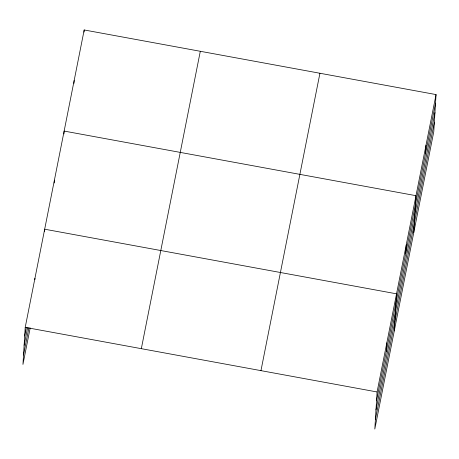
<?xml version="1.0" encoding="UTF-8"?>
<svg xmlns="http://www.w3.org/2000/svg" width="459" height="459" viewBox="0 0 459 459"><rect width="100%" height="100%" fill="white"/><g stroke="black" fill="none" stroke-linecap="round" stroke-linejoin="round"><path stroke-width="0.69" d="M436.05 94.583L377.08 391.963L374.814 429.039L433.784 131.653L436.05 94.583L84.186 29.961L25.216 327.347L22.95 364.417L30.179 327.967M34.861 279.703L34.947 278.28M44.546 231.347L44.678 229.207L396.542 293.829L394.275 330.899M54.231 182.992L54.409 180.14M63.962 133.925L64.14 131.073L416.003 195.689L413.731 232.765M73.985 83.366L74.163 80.52M84.054 32.101L84.186 29.961M386.289 351.445L386.811 342.896M405.75 253.311L406.272 244.762M425.504 153.685L426.027 145.136M24.694 335.896L26.364 327.485M24.12 345.311L27.592 327.783M23.524 355.008L28.946 327.669M141.332 348.674L200.302 51.288M260.964 370.642L319.934 73.256M376.558 400.518L435.528 103.132M375.984 409.927L434.954 112.541M375.387 419.624L434.357 122.243M25.216 327.347L377.08 391.963"/></g></svg>
